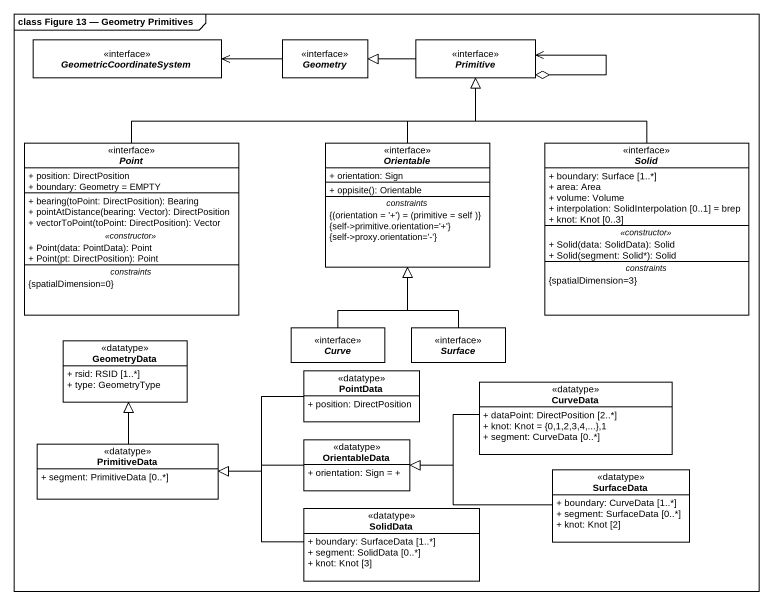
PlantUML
@startuml
mainframe class Figure 13 — Geometry Primitives
hide circle
hide empty members
skinparam classAttributeIconSize 0
interface GeometricCoordinateSystem
interface Geometry #FFFFFF
interface Primitive
interface Point {
  + position: DirectPosition
  + boundary: Geometry = EMPTY
  --
  + bearing(toPoint: DirectPosition): Bearing
  + pointAtDistance(bearing: Vector): DirectPosition
  + vectorToPoint(toPoint: DirectPosition): Vector
  .. <<constructor>> ..
  + Point(data: PointData): Point
  + Point(pt: DirectPosition): Point
  -- constraints --
  {spatialDimension=0}
}
interface Orientable {
  + orientation: Sign
  --
  + oppisite(): Orientable
  -- constraints --
  {field} {(orientation = '+') = (primitive = self )}
  {self->primitive.orientation='+'}
  {self->proxy.orientation='-'}
}
interface Solid {
  + boundary: Surface [1..*]
  + area: Area
  + volume: Volume
  + interpolation: SolidInterpolation [0..1] = brep
  + knot: Knot [0..3]
  .. <<constructor>> ..
  + Solid(data: SolidData): Solid
  + Solid(segment: Solid*): Solid
  -- constraints --
  {spatialDimension=3}
}
class GeometryData <<datatype>> {
  + rsid: RSID [1..*]
  + type: GeometryType
}
interface Curve
interface Surface
class PointData <<datatype>> {
  + position: DirectPosition
}
class CurveData <<datatype>> {
  + dataPoint: DirectPosition [2..*]
  + knot: Knot = {0,1,2,3,4,...},1
  + segment: CurveData [0..*]
}
class OrientableData <<datatype>> {
  + orientation: Sign = +
}
class PrimitiveData <<datatype>> {
  + segment: PrimitiveData [0..*]
}
class SurfaceData <<datatype>> {
  + boundary: CurveData [1..*]
  + segment: SurfaceData [0..*]
  + knot: Knot [2]
}
class SolidData <<datatype>> {
  + boundary: SurfaceData [1..*]
  + segment: SolidData [0..*]
  + knot: Knot [3]
}
Geometry -left-> GeometricCoordinateSystem
Primitive -left-|> Geometry
Primitive o--> Primitive
Point -right-|> Primitive
Orientable -up-|> Primitive
Solid -up-|> Primitive
Curve -up-|> Orientable
Surface -up-|> Orientable
PointData -left-|> PrimitiveData
CurveData -left-|> OrientableData
OrientableData -left-|> PrimitiveData
PrimitiveData -up-|> GeometryData
SurfaceData -left-|> OrientableData
SolidData -left-|> PrimitiveData
@enduml
